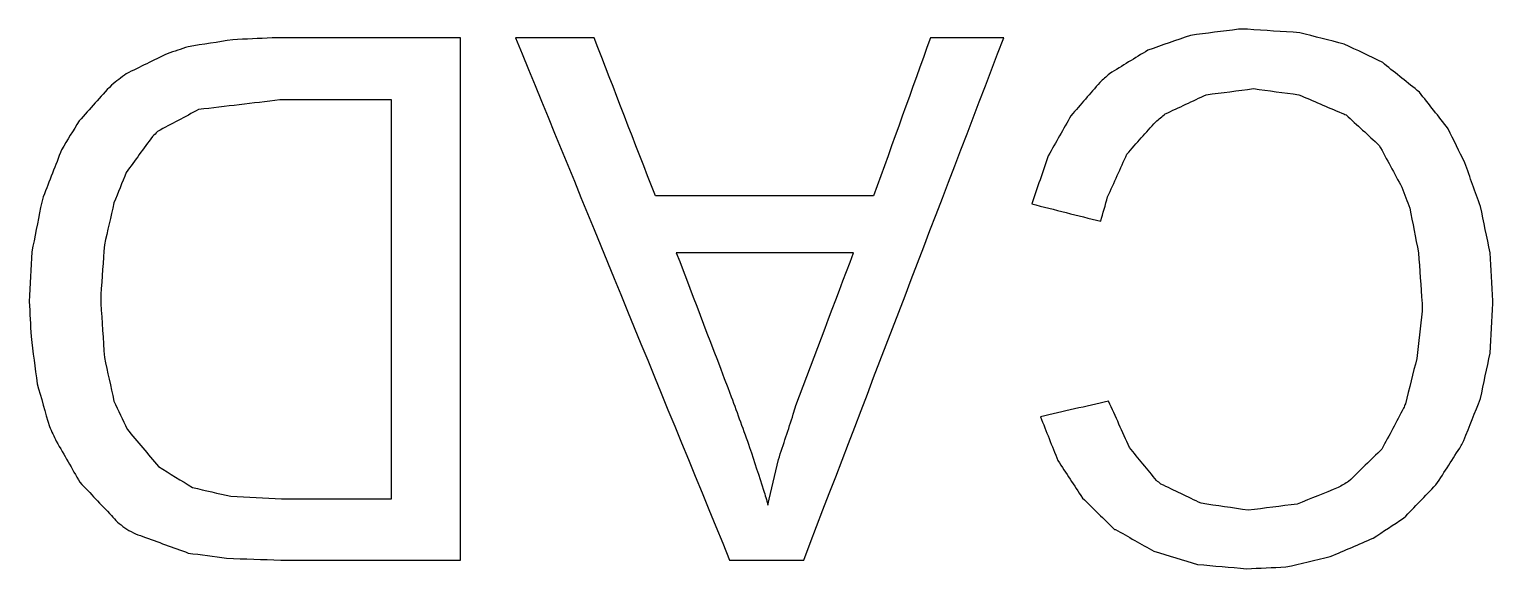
# Model space of a CAD drawing. Header units: inches. Extents: x 3.36 to 4.13, y 0.99 to 2.42.
# Drawn here: x 3.363 to 4.135, y 2.136 to 2.421 of the extents above.
import ezdxf

# ---------------------------------------------------------------- set-up
doc = ezdxf.new("R2010")
doc.units = ezdxf.units.IN
doc.header["$MEASUREMENT"] = 0
doc.layers.get('0').update_dxf_attribs({"true_color": 0xc2ced6})

msp = doc.modelspace()

# ---------------------------------------------------------------- linework, layer by layer
for points in [[(3.97555, 2.4176, 0.51668), (3.96803, 2.41499, 0.51942), (3.96051, 2.41238, 0.52214), (3.95297, 2.40977, 0.52481)], [(4.00088, 2.42082, 0.51171), (3.99245, 2.41975, 0.51341), (3.984, 2.41868, 0.51506), (3.97555, 2.4176, 0.51668)], [(4.00549, 2.42082, 0.51125), (4.00396, 2.42082, 0.5114), (4.00242, 2.42082, 0.51156), (4.00088, 2.42082, 0.51171)], [(4.03314, 2.41898, 0.50978), (4.02392, 2.4196, 0.51032), (4.01471, 2.42021, 0.51081), (4.00549, 2.42082, 0.51125)], [(4.05663, 2.41299, 0.51179), (4.0488, 2.41499, 0.51116), (4.04096, 2.41699, 0.51049), (4.03314, 2.41898, 0.50978)], [(3.44663, 2.41161, 0.51584), (3.44295, 2.41038, 0.51638), (3.43926, 2.40915, 0.51691), (3.43558, 2.40792, 0.51744)], [(3.47013, 2.4153, 0.51549), (3.4623, 2.41407, 0.51564), (3.45447, 2.41284, 0.51576), (3.44663, 2.41161, 0.51584)], [(3.49086, 2.41622, 0.51681), (3.48395, 2.41591, 0.5164), (3.47704, 2.4156, 0.51596), (3.47013, 2.4153, 0.51549)], [(3.59038, 2.41622, 0.52432), (3.55716, 2.41622, 0.52245), (3.52399, 2.41622, 0.51994), (3.49086, 2.41622, 0.51681)], [(3.59038, 2.1407, 0.69769), (3.59038, 2.2351, 0.6551), (3.59038, 2.32702, 0.59481), (3.59038, 2.41622, 0.52432)], [(3.66087, 2.41622, 0.52733), (3.64704, 2.41622, 0.52693), (3.63322, 2.41622, 0.52641), (3.61941, 2.41622, 0.52579)], [(3.61941, 2.41622, 0.52579), (3.65574, 2.32754, 0.59761), (3.69345, 2.23548, 0.65952), (3.73228, 2.1407, 0.70313)], [(3.69312, 2.33283, 0.59051), (3.68215, 2.36118, 0.57039), (3.67139, 2.38901, 0.54921), (3.66087, 2.41622, 0.52733)], [(3.77144, 2.1407, 0.70311), (3.80748, 2.23481, 0.65971), (3.8427, 2.32679, 0.59771), (3.87695, 2.41622, 0.5248)], [(3.83825, 2.41622, 0.52655), (3.82848, 2.38903, 0.54855), (3.81849, 2.36119, 0.56986), (3.8083, 2.33283, 0.59009)], [(3.87695, 2.41622, 0.5248), (3.86405, 2.41622, 0.52548), (3.85115, 2.41622, 0.52606), (3.83825, 2.41622, 0.52655)], [(3.95297, 2.40977, 0.52481), (3.94623, 2.40563, 0.52862), (3.93947, 2.40148, 0.53238), (3.9327, 2.39733, 0.5361)], [(4.0769, 2.40332, 0.51685), (4.07014, 2.40655, 0.5152), (4.06338, 2.40977, 0.51352), (4.05663, 2.41299, 0.51179)], [(3.43558, 2.40792, 0.51744), (3.42837, 2.4044, 0.51932), (3.42115, 2.40086, 0.52116), (3.41392, 2.39733, 0.52294)], [(4.07783, 2.4024, 0.51744), (4.07752, 2.4027, 0.51724), (4.07721, 2.40301, 0.51704), (4.0769, 2.40332, 0.51685)], [(4.09625, 2.38765, 0.52633), (4.0901, 2.39258, 0.52342), (4.08395, 2.39749, 0.52046), (4.07783, 2.4024, 0.51744)], [(3.41392, 2.39733, 0.52294), (3.41131, 2.39533, 0.52413), (3.4087, 2.39334, 0.52531), (3.40609, 2.39134, 0.52648)], [(3.9327, 2.39733, 0.5361), (3.93101, 2.39579, 0.53742), (3.92932, 2.39426, 0.53873), (3.92763, 2.39272, 0.54003)], [(3.40609, 2.39134, 0.52648), (3.40043, 2.38507, 0.53047), (3.39475, 2.37877, 0.53439), (3.38904, 2.37245, 0.53823)], [(3.92763, 2.39272, 0.54003), (3.92258, 2.38691, 0.54487), (3.91751, 2.38107, 0.54966), (3.91243, 2.37521, 0.5544)], [(3.96218, 2.37613, 0.54993), (3.96942, 2.37952, 0.54676), (3.97663, 2.3829, 0.54356), (3.98384, 2.38627, 0.54032)], [(3.98384, 2.38627, 0.54032), (3.99214, 2.38735, 0.53872), (4.00043, 2.38842, 0.53708), (4.00872, 2.38949, 0.53541)], [(4.00872, 2.38949, 0.53541), (4.0167, 2.38842, 0.53541), (4.02469, 2.38734, 0.53537), (4.03267, 2.38627, 0.53529)], [(4.03267, 2.38627, 0.53529), (4.04019, 2.38305, 0.5369), (4.04772, 2.37982, 0.53845), (4.05525, 2.37659, 0.53996)], [(4.11146, 2.3683, 0.5387), (4.10637, 2.37478, 0.53464), (4.1013, 2.38123, 0.53052), (4.09625, 2.38765, 0.52633)], [(3.45216, 2.37844, 0.54169), (3.44496, 2.3746, 0.54373), (3.43774, 2.37077, 0.54572), (3.43051, 2.36692, 0.54764)], [(3.49501, 2.38351, 0.54234), (3.48073, 2.38182, 0.54225), (3.46644, 2.38013, 0.54204), (3.45216, 2.37844, 0.54169)], [(3.55398, 2.38351, 0.54725), (3.53431, 2.38351, 0.54584), (3.51465, 2.38351, 0.5442), (3.49501, 2.38351, 0.54234)], [(3.55398, 2.17295, 0.67968), (3.55398, 2.24689, 0.64316), (3.55398, 2.3176, 0.59695), (3.55398, 2.38351, 0.54725)], [(3.38904, 2.37245, 0.53823), (3.38598, 2.3674, 0.5415), (3.38291, 2.36233, 0.54474), (3.37983, 2.35724, 0.54793)], [(3.91243, 2.37521, 0.5544), (3.90845, 2.36818, 0.55994), (3.90446, 2.36112, 0.56543), (3.90045, 2.35402, 0.57085)], [(3.94191, 2.35494, 0.56727), (3.947, 2.36064, 0.56272), (3.95207, 2.36633, 0.55811), (3.95712, 2.37199, 0.55346)], [(3.95712, 2.37199, 0.55346), (3.95881, 2.37337, 0.55229), (3.9605, 2.37475, 0.55111), (3.96218, 2.37613, 0.54993)], [(4.05525, 2.37659, 0.53996), (4.05602, 2.37629, 0.5401), (4.05679, 2.37598, 0.54023), (4.05755, 2.37567, 0.54037)], [(4.05755, 2.37567, 0.54037), (4.06337, 2.37031, 0.54367), (4.06921, 2.36494, 0.54691), (4.07506, 2.35955, 0.55009)], [(3.42774, 2.36415, 0.54931), (3.42316, 2.35789, 0.55329), (3.41855, 2.35159, 0.55721), (3.41392, 2.34527, 0.56106)], [(3.43051, 2.36692, 0.54764), (3.42959, 2.366, 0.5482), (3.42867, 2.36508, 0.54876), (3.42774, 2.36415, 0.54931)], [(4.12021, 2.35033, 0.55051), (4.11728, 2.35635, 0.54662), (4.11436, 2.36234, 0.54269), (4.11146, 2.3683, 0.5387)], [(3.37983, 2.35724, 0.54793), (3.37662, 2.34901, 0.55336), (3.3734, 2.34071, 0.55869), (3.37015, 2.33236, 0.56392)], [(4.07506, 2.35955, 0.55009), (4.07903, 2.35222, 0.55493), (4.08303, 2.34484, 0.55969), (4.08704, 2.33743, 0.56437)], [(3.90045, 2.35402, 0.57085), (3.89755, 2.34563, 0.57713), (3.89463, 2.33718, 0.58334), (3.89169, 2.32868, 0.58946)], [(3.93178, 2.33236, 0.5842), (3.93517, 2.33993, 0.57863), (3.93855, 2.34746, 0.57298), (3.94191, 2.35494, 0.56727)], [(4.12851, 2.3273, 0.5655), (4.12573, 2.33502, 0.56058), (4.12296, 2.3427, 0.55558), (4.12021, 2.35033, 0.55051)], [(3.41392, 2.34527, 0.56106), (3.41178, 2.33991, 0.56454), (3.40963, 2.33454, 0.56798), (3.40747, 2.32914, 0.57138)], [(3.37015, 2.33236, 0.56392), (3.36969, 2.33052, 0.56511), (3.36923, 2.32868, 0.56629), (3.36877, 2.32684, 0.56748)], [(3.8083, 2.33283, 0.59009), (3.76992, 2.33283, 0.5911), (3.73151, 2.33283, 0.59124), (3.69312, 2.33283, 0.59051)], [(3.92809, 2.31946, 0.59344), (3.92932, 2.32378, 0.59039), (3.93055, 2.32808, 0.5873), (3.93178, 2.33236, 0.5842)], [(4.08704, 2.33743, 0.56437), (4.08842, 2.33376, 0.56677), (4.0898, 2.33007, 0.56916), (4.09119, 2.32638, 0.57153)], [(3.36877, 2.32684, 0.56748), (3.36725, 2.31905, 0.57252), (3.36571, 2.31122, 0.57749), (3.36416, 2.30334, 0.58237)], [(3.40747, 2.32914, 0.57138), (3.40579, 2.32181, 0.57617), (3.4041, 2.31444, 0.58088), (3.4024, 2.30703, 0.58552)], [(3.89169, 2.32868, 0.58946), (3.90381, 2.32561, 0.59089), (3.91595, 2.32254, 0.59222), (3.92809, 2.31946, 0.59344)], [(4.09119, 2.32638, 0.57153), (4.09271, 2.31859, 0.5767), (4.09425, 2.31076, 0.5818), (4.09579, 2.30288, 0.58681)], [(4.13357, 2.30288, 0.58124), (4.13187, 2.31107, 0.57608), (4.13018, 2.31921, 0.57083), (4.12851, 2.3273, 0.5655)], [(3.36416, 2.30334, 0.58237), (3.36371, 2.29465, 0.58794), (3.36325, 2.2859, 0.59341), (3.36278, 2.27708, 0.59877)], [(3.4024, 2.30703, 0.58552), (3.40179, 2.29834, 0.59114), (3.40118, 2.28958, 0.59667), (3.40056, 2.28076, 0.60209)], [(3.79771, 2.30288, 0.6109), (3.76653, 2.30288, 0.61158), (3.73535, 2.30288, 0.61168), (3.70418, 2.30288, 0.61121)], [(3.70418, 2.30288, 0.61121), (3.71366, 2.27805, 0.62792), (3.72334, 2.25269, 0.64384), (3.7332, 2.22686, 0.6587)], [(3.7673, 2.22225, 0.66127), (3.77764, 2.24969, 0.64561), (3.78779, 2.27659, 0.6287), (3.79771, 2.30288, 0.6109)], [(4.09579, 2.30288, 0.58681), (4.0964, 2.29404, 0.59259), (4.09702, 2.28513, 0.59828), (4.09764, 2.27616, 0.60385)], [(4.13496, 2.27754, 0.5974), (4.13449, 2.28604, 0.59211), (4.13403, 2.29449, 0.58672), (4.13357, 2.30288, 0.58124)], [(3.40056, 2.28076, 0.60209), (3.40056, 2.27923, 0.60304), (3.40056, 2.27769, 0.604), (3.40056, 2.27616, 0.60495)], [(3.36278, 2.27708, 0.59877), (3.36309, 2.27097, 0.60259), (3.36339, 2.26482, 0.60635), (3.3637, 2.25865, 0.61006)], [(3.40056, 2.27616, 0.60495), (3.40117, 2.26671, 0.61088), (3.40178, 2.25719, 0.61669), (3.4024, 2.24759, 0.62236)], [(4.09764, 2.27201, 0.60646), (4.09672, 2.26377, 0.61174), (4.0958, 2.25548, 0.61694), (4.09487, 2.24713, 0.62204)], [(4.09764, 2.27616, 0.60385), (4.09764, 2.27478, 0.60472), (4.09764, 2.27339, 0.60559), (4.09764, 2.27201, 0.60646)], [(4.13357, 2.2499, 0.61458), (4.13404, 2.25871, 0.60925), (4.1345, 2.26747, 0.60381), (4.13496, 2.27616, 0.59827)], [(4.13496, 2.27616, 0.59827), (4.13496, 2.27662, 0.59798), (4.13496, 2.27708, 0.59769), (4.13496, 2.27754, 0.5974)], [(3.3637, 2.25865, 0.61006), (3.36477, 2.25041, 0.61511), (3.36585, 2.24212, 0.62007), (3.36693, 2.23377, 0.62493)], [(3.4024, 2.24759, 0.62236), (3.40408, 2.23996, 0.62705), (3.40577, 2.23228, 0.63165), (3.40747, 2.22456, 0.63616)], [(4.09487, 2.24713, 0.62204), (4.09289, 2.2392, 0.62704), (4.09089, 2.23121, 0.63195), (4.08888, 2.22317, 0.63677)], [(4.12851, 2.22594, 0.6293), (4.13021, 2.23398, 0.62449), (4.1319, 2.24196, 0.61958), (4.13357, 2.2499, 0.61458)], [(3.36693, 2.23377, 0.62493), (3.36906, 2.22629, 0.62947), (3.37122, 2.21876, 0.63392), (3.37338, 2.21119, 0.63829)], [(3.40747, 2.22456, 0.63616), (3.40977, 2.21966, 0.63919), (3.41207, 2.21475, 0.64219), (3.41438, 2.20981, 0.64514)], [(3.7332, 2.22686, 0.6587), (3.73641, 2.21801, 0.66379), (3.73963, 2.20911, 0.66875), (3.74288, 2.20014, 0.67359)], [(3.93224, 2.22456, 0.65297), (3.92028, 2.2218, 0.65545), (3.9083, 2.21903, 0.65784), (3.8963, 2.21626, 0.66014)], [(3.94329, 2.20014, 0.66565), (3.93959, 2.20833, 0.66154), (3.9359, 2.21647, 0.65731), (3.93224, 2.22456, 0.65297)], [(4.11975, 2.20382, 0.64286), (4.12269, 2.21124, 0.63843), (4.1256, 2.21861, 0.63391), (4.12851, 2.22594, 0.6293)], [(3.75808, 2.19369, 0.67702), (3.76071, 2.20172, 0.67275), (3.76332, 2.20971, 0.66837), (3.76592, 2.21764, 0.66389)], [(3.76592, 2.21764, 0.66389), (3.76638, 2.21918, 0.66302), (3.76684, 2.22072, 0.66215), (3.7673, 2.22225, 0.66127)], [(3.8963, 2.21626, 0.66014), (3.89935, 2.20863, 0.66423), (3.90243, 2.20095, 0.66822), (3.90551, 2.19323, 0.67211)], [(4.08796, 2.22087, 0.63819), (4.08414, 2.21369, 0.64276), (4.0803, 2.20647, 0.64724), (4.07644, 2.19922, 0.65164)], [(4.08888, 2.22317, 0.63677), (4.08858, 2.22241, 0.63724), (4.08827, 2.22164, 0.63772), (4.08796, 2.22087, 0.63819)], [(3.37338, 2.21119, 0.63829), (3.3746, 2.20859, 0.63987), (3.37583, 2.20598, 0.64144), (3.37706, 2.20336, 0.643)], [(3.41438, 2.20981, 0.64514), (3.41989, 2.20324, 0.64942), (3.42542, 2.19663, 0.65363), (3.43097, 2.19, 0.65775)], [(3.37706, 2.20336, 0.643), (3.38119, 2.19618, 0.64739), (3.38533, 2.18896, 0.6517), (3.3895, 2.18171, 0.65592)], [(4.10501, 2.18033, 0.65737), (4.10949, 2.18727, 0.65318), (4.11394, 2.19418, 0.64891), (4.11837, 2.20106, 0.64456)], [(4.11837, 2.20106, 0.64456), (4.11883, 2.20198, 0.64399), (4.11929, 2.2029, 0.64343), (4.11975, 2.20382, 0.64286)], [(3.74288, 2.20014, 0.67359), (3.74532, 2.19266, 0.67762), (3.74778, 2.18513, 0.68156), (3.75025, 2.17756, 0.68541)], [(3.75255, 2.16973, 0.68934), (3.75441, 2.17777, 0.68534), (3.75625, 2.18575, 0.68123), (3.75808, 2.19369, 0.67702)], [(3.90551, 2.19323, 0.67211), (3.9098, 2.18665, 0.67532), (3.9141, 2.18005, 0.67844), (3.91842, 2.17342, 0.68147)], [(3.95758, 2.18263, 0.67367), (3.9528, 2.18849, 0.67107), (3.94804, 2.19432, 0.66839), (3.94329, 2.20014, 0.66565)], [(4.07644, 2.19922, 0.65164), (4.07063, 2.19356, 0.65545), (4.06479, 2.18787, 0.6592), (4.05894, 2.18217, 0.66288)], [(3.43097, 2.19, 0.65775), (3.43695, 2.18632, 0.66042), (3.44293, 2.18264, 0.66306), (3.44894, 2.17894, 0.66565)], [(3.3895, 2.18171, 0.65592), (3.39501, 2.17589, 0.65963), (3.40054, 2.17006, 0.66328), (3.40609, 2.1642, 0.66686)], [(3.44894, 2.17894, 0.66565), (3.45569, 2.17741, 0.66728), (3.46244, 2.17587, 0.66887), (3.46921, 2.17434, 0.67043)], [(3.75025, 2.17756, 0.68541), (3.75102, 2.17496, 0.68673), (3.75179, 2.17235, 0.68804), (3.75255, 2.16973, 0.68934)], [(3.95988, 2.18079, 0.67441), (3.95911, 2.1814, 0.67416), (3.95834, 2.18202, 0.67391), (3.95758, 2.18263, 0.67367)], [(3.98107, 2.17065, 0.67756), (3.974, 2.17403, 0.67657), (3.96694, 2.17741, 0.67551), (3.95988, 2.18079, 0.67441)], [(4.05341, 2.17894, 0.66523), (4.0462, 2.17603, 0.66763), (4.03898, 2.17311, 0.66999), (4.03175, 2.17019, 0.6723)], [(4.05894, 2.18217, 0.66288), (4.05709, 2.18109, 0.66367), (4.05525, 2.18002, 0.66445), (4.05341, 2.17894, 0.66523)], [(4.08796, 2.16282, 0.66853), (4.09367, 2.16868, 0.66488), (4.09935, 2.17451, 0.66116), (4.10501, 2.18033, 0.65737)], [(3.46921, 2.17434, 0.67043), (3.47811, 2.17388, 0.67172), (3.48702, 2.17342, 0.67296), (3.49593, 2.17295, 0.67414)], [(3.49593, 2.17295, 0.67414), (3.51526, 2.17295, 0.67623), (3.53461, 2.17295, 0.67808), (3.55398, 2.17295, 0.67968)], [(3.91842, 2.17342, 0.68147), (3.92408, 2.1679, 0.68384), (3.92976, 2.16237, 0.68613), (3.93546, 2.15683, 0.68834)], [(4.00595, 2.16696, 0.67682), (3.99766, 2.16819, 0.67712), (3.98937, 2.16942, 0.67736), (3.98107, 2.17065, 0.67756)], [(4.03175, 2.17019, 0.6723), (4.02316, 2.16912, 0.67385), (4.01456, 2.16804, 0.67536), (4.00595, 2.16696, 0.67682)], [(4.07184, 2.15222, 0.67584), (4.07722, 2.15576, 0.67344), (4.0826, 2.15929, 0.671), (4.08796, 2.16282, 0.66853)], [(3.93546, 2.15683, 0.68834), (3.93562, 2.15683, 0.68833), (3.93577, 2.15683, 0.68832), (3.93592, 2.15683, 0.68831)], [(3.93592, 2.15683, 0.68831), (3.94267, 2.15299, 0.68962), (3.94943, 2.14915, 0.69087), (3.95619, 2.14531, 0.69206)], [(3.42268, 2.15314, 0.67439), (3.43065, 2.15023, 0.67685), (3.43863, 2.14731, 0.67926), (3.44663, 2.14439, 0.68162)], [(4.04926, 2.14255, 0.68331), (4.0568, 2.14578, 0.68087), (4.06433, 2.149, 0.67838), (4.07184, 2.15222, 0.67584)], [(3.44663, 2.14439, 0.68162), (3.45339, 2.14347, 0.68292), (3.46014, 2.14255, 0.68419), (3.46691, 2.14163, 0.68543)], [(3.46691, 2.14163, 0.68543), (3.47642, 2.14132, 0.68674), (3.48594, 2.14101, 0.68799), (3.49547, 2.1407, 0.68918)], [(3.49547, 2.1407, 0.68918), (3.52705, 2.1407, 0.69267), (3.55869, 2.1407, 0.6955), (3.59038, 2.1407, 0.69769)], [(3.73228, 2.1407, 0.70313), (3.74534, 2.1407, 0.70324), (3.75839, 2.1407, 0.70323), (3.77144, 2.1407, 0.70311)], [(3.95619, 2.14531, 0.69206), (3.96387, 2.14301, 0.69245), (3.97155, 2.1407, 0.6928), (3.97923, 2.1384, 0.69309)], [(4.02576, 2.13702, 0.6887), (4.03361, 2.13886, 0.68695), (4.04144, 2.14071, 0.68515), (4.04926, 2.14255, 0.68331)], [(3.97923, 2.1384, 0.69309), (3.98783, 2.13763, 0.6926), (3.99643, 2.13686, 0.69206), (4.00503, 2.1361, 0.69147)], [(4.00503, 2.1361, 0.69147), (4.01195, 2.1364, 0.69057), (4.01886, 2.13671, 0.68965), (4.02576, 2.13702, 0.6887)]]:
    msp.add_open_spline(points, degree=3)
msp.add_open_spline([(3.40609, 2.1642, 0.66686), (3.40811, 2.16178, 0.6683), (3.41048, 2.1596, 0.66966), (3.41602, 2.15578, 0.67223), (3.41923, 2.15421, 0.67341), (3.42268, 2.15314, 0.67439)], degree=3, knots=[-0.02160711, -0.02160711, -0.02160711, -0.02160711, -0.01121234, -0.01121234, 0, 0, 0, 0])

doc.saveas('drawing.dxf')
